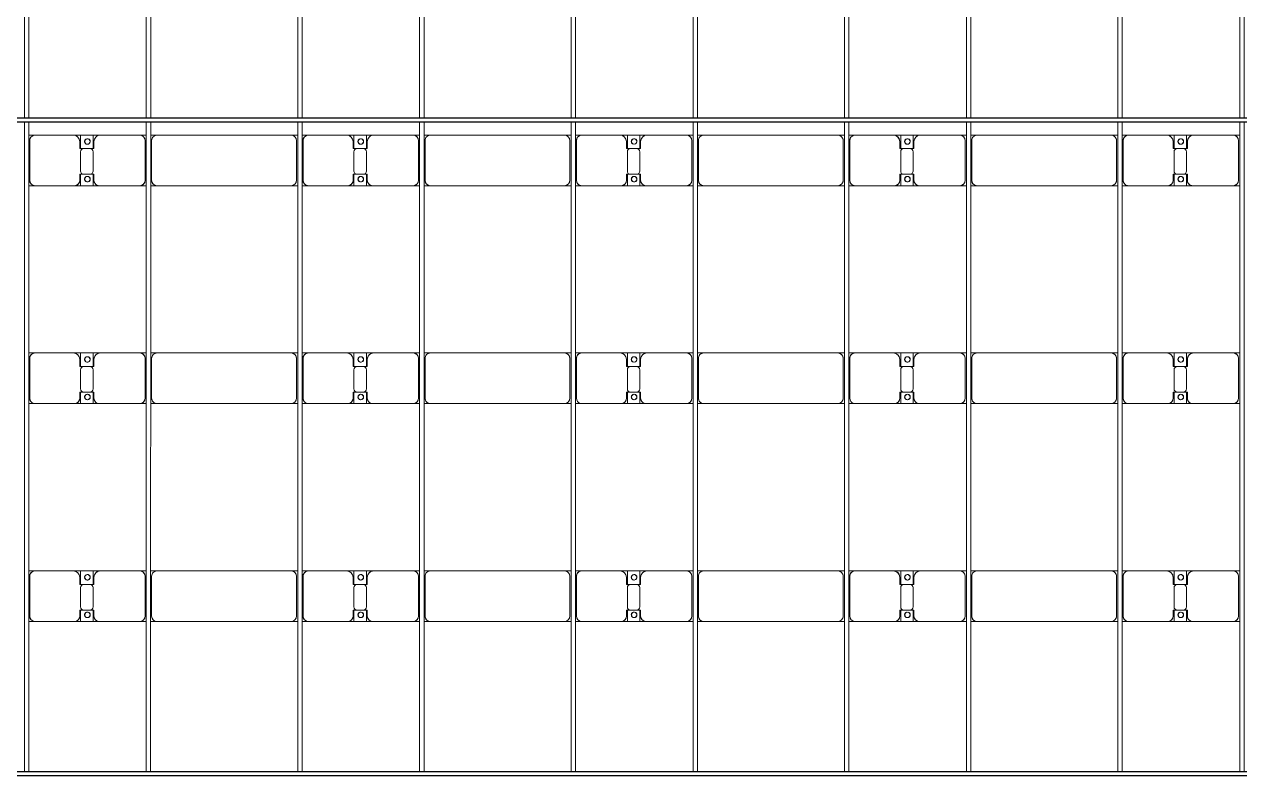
# Model space of a CAD drawing. Header units: millimetres. Extents: x -533732 to -130507, y -117886 to -23954.
# Drawn here: x -472630 to -461470, y -77746 to -70886 of the extents above; entities that cross this region are included whole.
import ezdxf

# ---------------------------------------------------------------- set-up
doc = ezdxf.new("R2010")
doc.units = ezdxf.units.MM
doc.layers.add('A-GENM', color=13, linetype='Continuous', lineweight=9)
doc.layers.add('S-BEAM', color=12, linetype='Continuous', lineweight=9)

# ---------------------------------------------------------------- blocks, each defined once
blk = doc.blocks.new('Dầm C52 - Hộp 40x60-19816-BỐ TRÍ KHUNG KẾT CẤU BÈ PIN 06')
at = {"layer": 'S-BEAM', "color": 3, "lineweight": 25}
for p, q in [((-145891, 20), (145891, 20)), ((145891, -20), (-145891, -20))]:
    blk.add_line(p, q, dxfattribs=at)
blk = doc.blocks.new('Dai phao do pin - DẢI PHAO ĐỠ PIN-V126-BỐ TRÍ KHUNG KẾT CẤU BÈ PIN 06')
at = {"layer": 'A-GENM', "color": 7}
for p, q in [((5729, 223), (5790, 223)), ((5729, 223), (5790, 223)), ((6160, 223), (5790, 223)), ((6160, 223), (6332, 223)), ((6332, 223), (6160, 223)), ((6218, 223), (6390, 223)), ((6218, 116), (6218, 223)), ((6390, 223), (6218, 223)), ((6332, 223), (6332, 116)), ((6750, 223), (6390, 223)), ((6750, 223), (6809, 223)), ((6750, 223), (6809, 223)), ((6849, 223), (6910, 223)), ((6849, 223), (6910, 223)), ((8140, 223), (6910, 223)), ((8140, 223), (8199, 223)), ((8140, 223), (8199, 223)), ((8239, 223), (8300, 223)), ((8239, 223), (8300, 223)), ((8670, 223), (8300, 223)), ((8670, 223), (8842, 223)), ((8842, 223), (8670, 223)), ((8728, 223), (8900, 223)), ((8728, 116), (8728, 223)), ((8900, 223), (8728, 223)), ((8842, 223), (8842, 116)), ((9260, 223), (8900, 223)), ((9260, 223), (9319, 223)), ((9260, 223), (9319, 223)), ((9359, 223), (9420, 223)), ((9359, 223), (9420, 223)), ((10650, 223), (9420, 223)), ((10650, 223), (10702, 223)), ((10650, 223), (10702, 223)), ((10749, 223), (10810, 223)), ((10749, 223), (10810, 223)), ((11180, 223), (10810, 223)), ((11180, 223), (11352, 223)), ((11352, 223), (11180, 223)), ((11238, 223), (11410, 223)), ((11238, 116), (11238, 223)), ((11410, 223), (11238, 223)), ((11352, 223), (11352, 116)), ((11770, 223), (11410, 223)), ((11770, 223), (11829, 223)), ((11770, 223), (11829, 223)), ((11869, 223), (11930, 223)), ((11869, 223), (11930, 223)), ((13160, 223), (11930, 223)), ((13160, 223), (13219, 223)), ((13160, 223), (13219, 223)), ((13259, 223), (13320, 223)), ((13259, 223), (13320, 223)), ((13690, 223), (13320, 223)), ((13690, 223), (13862, 223)), ((13862, 223), (13690, 223)), ((13748, 223), (13920, 223)), ((13748, 116), (13748, 223)), ((13920, 223), (13748, 223)), ((13862, 223), (13862, 116)), ((14280, 223), (13920, 223)), ((14280, 223), (14339, 223)), ((14280, 223), (14339, 223)), ((14379, 223), (14440, 223)), ((14379, 223), (14440, 223)), ((15670, 223), (14440, 223)), ((15670, 223), (15729, 223)), ((15670, 223), (15729, 223)), ((15769, 223), (15830, 223)), ((15769, 223), (15830, 223)), ((16200, 223), (15830, 223)), ((16200, 223), (16372, 223)), ((16372, 223), (16200, 223)), ((16258, 223), (16430, 223)), ((16258, 116), (16258, 223)), ((16430, 223), (16258, 223)), ((16372, 223), (16372, 116)), ((16790, 223), (16430, 223)), ((16790, 223), (16849, 223)), ((16790, 223), (16849, 223)), ((5740, 173), (5740, -192)), ((6210, 118), (6210, 173)), ((6302, 118), (6210, 118)), ((6340, 118), (6248, 118)), ((6340, 173), (6340, 118)), ((6800, -192), (6800, 173)), ((6860, 173), (6860, -192)), ((8190, -192), (8190, 173)), ((8250, 173), (8250, -192)), ((8720, 118), (8720, 173)), ((8812, 118), (8720, 118)), ((8850, 118), (8758, 118)), ((8850, 173), (8850, 118)), ((9310, -192), (9310, 173)), ((9370, 173), (9370, -192)), ((10700, -192), (10700, 173)), ((10760, 173), (10760, -192)), ((11230, 118), (11230, 173)), ((11322, 118), (11230, 118)), ((11360, 118), (11268, 118)), ((11360, 173), (11360, 118)), ((11820, -192), (11820, 173)), ((11880, 173), (11880, -192)), ((13210, -192), (13210, 173)), ((13270, 173), (13270, -192)), ((13740, 118), (13740, 173)), ((13832, 118), (13740, 118)), ((13870, 118), (13778, 118)), ((13870, 173), (13870, 118)), ((14330, -192), (14330, 173)), ((14390, 173), (14390, -192)), ((15720, -192), (15720, 173)), ((15780, 173), (15780, -192)), ((16250, 118), (16250, 173)), ((16342, 118), (16250, 118)), ((16380, 118), (16288, 118)), ((16380, 173), (16380, 118)), ((16840, -192), (16840, 173)), ((6218, 88), (6218, -88)), ((6332, -88), (6332, 88)), ((8728, 88), (8728, -88)), ((8842, -88), (8842, 88)), ((11238, 88), (11238, -88)), ((11352, -88), (11352, 88)), ((13748, 88), (13748, -88)), ((13862, -88), (13862, 88)), ((16258, 88), (16258, -88)), ((16372, -88), (16372, 88)), ((6210, -182), (6210, -118)), ((6210, -118), (6302, -118)), ((6218, -242), (6218, -116)), ((6248, -118), (6340, -118)), ((6332, -116), (6332, -242)), ((6340, -118), (6340, -182)), ((8720, -182), (8720, -118)), ((8720, -118), (8812, -118)), ((8728, -242), (8728, -116)), ((8758, -118), (8850, -118)), ((8842, -116), (8842, -242)), ((8850, -118), (8850, -182)), ((11230, -182), (11230, -118)), ((11230, -118), (11322, -118)), ((11238, -242), (11238, -116)), ((11268, -118), (11360, -118)), ((11352, -116), (11352, -242)), ((11360, -118), (11360, -182)), ((13740, -182), (13740, -118)), ((13740, -118), (13832, -118)), ((13748, -242), (13748, -116)), ((13778, -118), (13870, -118)), ((13862, -116), (13862, -242)), ((13870, -118), (13870, -182)), ((16250, -182), (16250, -118)), ((16250, -118), (16342, -118)), ((16258, -242), (16258, -116)), ((16288, -118), (16380, -118)), ((16372, -116), (16372, -242)), ((16380, -118), (16380, -182)), ((5790, -242), (5729, -242)), ((5790, -242), (5729, -242)), ((5790, -242), (6150, -242)), ((6332, -242), (6150, -242)), ((6150, -242), (6332, -242)), ((6400, -242), (6218, -242)), ((6218, -242), (6400, -242)), ((6400, -242), (6750, -242)), ((6809, -242), (6750, -242)), ((6809, -242), (6750, -242)), ((6910, -242), (6849, -242)), ((6910, -242), (6849, -242)), ((6910, -242), (8140, -242)), ((8199, -242), (8140, -242)), ((8199, -242), (8140, -242)), ((8300, -242), (8239, -242)), ((8300, -242), (8239, -242)), ((8300, -242), (8660, -242)), ((8842, -242), (8660, -242)), ((8660, -242), (8842, -242)), ((8910, -242), (8728, -242)), ((8728, -242), (8910, -242)), ((8910, -242), (9260, -242)), ((9319, -242), (9260, -242)), ((9319, -242), (9260, -242)), ((9420, -242), (9359, -242)), ((9420, -242), (9359, -242)), ((9420, -242), (10650, -242)), ((10702, -242), (10650, -242)), ((10702, -242), (10650, -242)), ((10810, -242), (10749, -242)), ((10810, -242), (10749, -242)), ((10810, -242), (11170, -242)), ((11352, -242), (11170, -242)), ((11170, -242), (11352, -242)), ((11420, -242), (11238, -242)), ((11238, -242), (11420, -242)), ((11420, -242), (11770, -242)), ((11829, -242), (11770, -242)), ((11829, -242), (11770, -242)), ((11930, -242), (11869, -242)), ((11930, -242), (11869, -242)), ((11930, -242), (13160, -242)), ((13219, -242), (13160, -242)), ((13219, -242), (13160, -242)), ((13320, -242), (13259, -242)), ((13320, -242), (13259, -242)), ((13320, -242), (13680, -242)), ((13862, -242), (13680, -242)), ((13680, -242), (13862, -242)), ((13930, -242), (13748, -242)), ((13748, -242), (13930, -242)), ((13930, -242), (14280, -242)), ((14339, -242), (14280, -242)), ((14339, -242), (14280, -242)), ((14440, -242), (14379, -242)), ((14440, -242), (14379, -242)), ((14440, -242), (15670, -242)), ((15729, -242), (15670, -242)), ((15729, -242), (15670, -242)), ((15830, -242), (15769, -242)), ((15830, -242), (15769, -242)), ((15830, -242), (16190, -242)), ((16372, -242), (16190, -242)), ((16190, -242), (16372, -242)), ((16440, -242), (16258, -242)), ((16258, -242), (16440, -242)), ((16440, -242), (16790, -242)), ((16849, -242), (16790, -242)), ((16849, -242), (16790, -242))]:
    blk.add_line(p, q, dxfattribs=at)
for centre, radius, start, end in [((5790, 173), 50, 90, 180), ((6160, 173), 50, 360, 90), ((6390, 173), 50, 90, 180), ((6750, 173), 50, 360, 90), ((6910, 173), 50, 90, 180), ((6910, 173), 50, 90, 120), ((8140, 173), 50, 0, 90), ((8140, 173), 50, 15, 90), ((8300, 173), 50, 90, 180), ((8670, 173), 50, 0, 90), ((8900, 173), 50, 90, 180), ((9260, 173), 50, 0, 90), ((9420, 173), 50, 90, 180), ((9420, 173), 50, 90, 120), ((10650, 173), 50, 0, 90), ((10650, 173), 50, 15, 90), ((10810, 173), 50, 90, 180), ((11180, 173), 50, 0, 90), ((11410, 173), 50, 90, 180), ((11770, 173), 50, 0, 90), ((11930, 173), 50, 90, 180), ((11930, 173), 50, 90, 120), ((13160, 173), 50, 0, 90), ((13160, 173), 50, 15, 90), ((13320, 173), 50, 90, 180), ((13690, 173), 50, 0, 90), ((13920, 173), 50, 90, 180), ((14280, 173), 50, 0, 90), ((14440, 173), 50, 90, 180), ((14440, 173), 50, 90, 120), ((15670, 173), 50, 0, 90), ((15670, 173), 50, 15, 90), ((15830, 173), 50, 90, 180), ((16200, 173), 50, 360, 90), ((16430, 173), 50, 90, 180), ((16790, 173), 50, 0, 90), ((5790, 173), 50, 105, 180), ((6160, 173), 50, 360, 75), ((6248, 88), 30, 90, 180), ((6269, 162), 25, 0, 180), ((6269, 162), 25, 0, 165), ((6269, 162), 25, 180, 0), ((6269, 162), 25, 195, 255), ((6271, 162), 25, 0, 180), ((6271, 162), 25, 90, 180), ((6271, 162), 25, 180, 0), ((6271, 162), 25, 180, 255), ((6269, 162), 25, 285, 0), ((6271, 162), 25, 15, 75), ((6271, 162), 25, 285, 345), ((6302, 88), 30, 360, 90), ((6390, 173), 50, 105, 180), ((6750, 173), 50, 0, 75), ((6910, 173), 50, 150, 180), ((8300, 173), 50, 105, 180), ((8670, 173), 50, 0, 75), ((8758, 88), 30, 90, 180), ((8779, 162), 25, 0, 180), ((8779, 162), 25, 0, 165), ((8779, 162), 25, 180, 0), ((8779, 162), 25, 195, 255), ((8781, 162), 25, 0, 180), ((8781, 162), 25, 90, 180), ((8781, 162), 25, 180, 360), ((8781, 162), 25, 180, 255), ((8779, 162), 25, 285, 0), ((8781, 162), 25, 15, 75), ((8781, 162), 25, 285, 345), ((8812, 88), 30, 0, 90), ((8900, 173), 50, 105, 180), ((9260, 173), 50, 0, 75), ((9420, 173), 50, 150, 180), ((10810, 173), 50, 105, 180), ((11180, 173), 50, 0, 75), ((11268, 88), 30, 90, 180), ((11289, 162), 25, 0, 180), ((11289, 162), 25, 0, 165), ((11289, 162), 25, 180, 0), ((11289, 162), 25, 195, 255), ((11291, 162), 25, 360, 180), ((11291, 162), 25, 90, 180), ((11291, 162), 25, 180, 360), ((11291, 162), 25, 180, 255), ((11289, 162), 25, 285, 0), ((11291, 162), 25, 15, 75), ((11291, 162), 25, 285, 345), ((11322, 88), 30, 0, 90), ((11410, 173), 50, 105, 180), ((11770, 173), 50, 0, 75), ((11930, 173), 50, 150, 180), ((13320, 173), 50, 105, 180), ((13690, 173), 50, 0, 75), ((13778, 88), 30, 90, 180), ((13799, 162), 25, 0, 180), ((13799, 162), 25, 0, 165), ((13799, 162), 25, 180, 0), ((13799, 162), 25, 195, 255), ((13801, 162), 25, 0, 180), ((13801, 162), 25, 90, 180), ((13801, 162), 25, 180, 0), ((13801, 162), 25, 180, 255), ((13799, 162), 25, 285, 0), ((13801, 162), 25, 15, 75), ((13801, 162), 25, 285, 345), ((13832, 88), 30, 0, 90), ((13920, 173), 50, 105, 180), ((14280, 173), 50, 0, 75), ((14440, 173), 50, 150, 180), ((15830, 173), 50, 105, 180), ((16200, 173), 50, 360, 75), ((16288, 88), 30, 90, 180), ((16309, 162), 25, 0, 180), ((16309, 162), 25, 0, 165), ((16309, 162), 25, 180, 0), ((16309, 162), 25, 195, 255), ((16311, 162), 25, 0, 180), ((16311, 162), 25, 90, 180), ((16311, 162), 25, 180, 0), ((16311, 162), 25, 180, 255), ((16309, 162), 25, 285, 0), ((16311, 162), 25, 15, 75), ((16311, 162), 25, 285, 345), ((16342, 88), 30, 0, 90), ((16430, 173), 50, 105, 180), ((16790, 173), 50, 0, 75), ((6248, -88), 30, 180, 270), ((6302, -88), 30, 270, 0), ((8758, -88), 30, 180, 270), ((8812, -88), 30, 270, 0), ((11268, -88), 30, 180, 270), ((11322, -88), 30, 270, 0), ((13778, -88), 30, 180, 270), ((13832, -88), 30, 270, 360), ((16288, -88), 30, 180, 270), ((16342, -88), 30, 270, 360), ((5790, -192), 50, 180, 270), ((5790, -192), 50, 180, 255), ((6150, -182), 60, 270, 360), ((6150, -182), 60, 300, 360), ((6269, -183), 25, 0, 180), ((6269, -183), 25, 180, 0), ((6269, -183), 25, 195, 0), ((6271, -183), 25, 0, 180), ((6271, -183), 25, 60, 180), ((6271, -183), 25, 180, 0), ((6271, -183), 25, 180, 270), ((6269, -183), 25, 0, 150), ((6271, -183), 25, 285, 345), ((6271, -183), 25, 15, 30), ((6400, -182), 60, 180, 270), ((6400, -182), 60, 180, 240), ((6750, -192), 50, 270, 0), ((6750, -192), 50, 285, 0), ((6910, -192), 50, 180, 270), ((6910, -192), 50, 180, 210), ((8140, -192), 50, 270, 0), ((8140, -192), 50, 330, 345), ((8300, -192), 50, 180, 270), ((8300, -192), 50, 180, 255), ((8660, -182), 60, 270, 360), ((8660, -182), 60, 300, 360), ((8779, -183), 25, 360, 180), ((8779, -183), 25, 180, 0), ((8779, -183), 25, 195, 0), ((8781, -183), 25, 0, 180), ((8781, -183), 25, 60, 180), ((8781, -183), 25, 180, 0), ((8781, -183), 25, 180, 270), ((8779, -183), 25, 0, 150), ((8781, -183), 25, 285, 345), ((8781, -183), 25, 15, 30), ((8910, -182), 60, 180, 270), ((8910, -182), 60, 180, 237.5446), ((9260, -192), 50, 270, 0), ((9260, -192), 50, 285, 0), ((9420, -192), 50, 180, 270), ((9420, -192), 50, 180, 210), ((10650, -192), 50, 270, 0), ((10650, -192), 50, 330, 345), ((10810, -192), 50, 180, 270), ((10810, -192), 50, 180, 255), ((11170, -182), 60, 270, 360), ((11170, -182), 60, 300, 0), ((11289, -183), 25, 360, 180), ((11289, -183), 25, 180, 360), ((11289, -183), 25, 195, 360), ((11291, -183), 25, 360, 180), ((11291, -183), 25, 60, 180), ((11291, -183), 25, 180, 360), ((11291, -183), 25, 180, 270), ((11289, -183), 25, 32.3704, 150), ((11291, -183), 25, 285, 345), ((11289, -183), 25, 360, 30), ((11291, -183), 25, 15, 30), ((11420, -182), 60, 180, 270), ((11420, -182), 60, 180, 240), ((11770, -192), 50, 270, 0), ((11770, -192), 50, 285, 0), ((11930, -192), 50, 180, 270), ((11930, -192), 50, 180, 210), ((13160, -192), 50, 270, 0), ((13160, -192), 50, 330, 345), ((13320, -192), 50, 180, 270), ((13320, -192), 50, 180, 255), ((13680, -182), 60, 270, 0), ((13680, -182), 60, 300, 0), ((13799, -183), 25, 0, 180), ((13799, -183), 25, 180, 0), ((13799, -183), 25, 195, 0), ((13801, -183), 25, 0, 180), ((13801, -183), 25, 60, 180), ((13801, -183), 25, 180, 0), ((13801, -183), 25, 180, 270), ((13799, -183), 25, 360, 150), ((13801, -183), 25, 285, 345), ((13801, -183), 25, 15, 30), ((13930, -182), 60, 180, 270), ((13930, -182), 60, 180, 240), ((14280, -192), 50, 270, 360), ((14280, -192), 50, 285, 360), ((14440, -192), 50, 180, 270), ((14440, -192), 50, 180, 210), ((15670, -192), 50, 270, 0), ((15670, -192), 50, 330, 345), ((15830, -192), 50, 180, 270), ((15830, -192), 50, 180, 255), ((16190, -182), 60, 270, 0), ((16190, -182), 60, 300, 0), ((16309, -183), 25, 360, 180), ((16309, -183), 25, 180, 0), ((16309, -183), 25, 195, 360), ((16311, -183), 25, 0, 180), ((16311, -183), 25, 60, 180), ((16311, -183), 25, 180, 360), ((16311, -183), 25, 180, 270), ((16309, -183), 25, 360, 150), ((16311, -183), 25, 285, 345), ((16311, -183), 25, 15, 30), ((16440, -182), 60, 180, 270), ((16440, -182), 60, 180, 240), ((16790, -192), 50, 270, 0), ((16790, -192), 50, 285, 0), ((6910, -192), 50, 225, 255), ((8140, -192), 50, 270, 300), ((9420, -192), 50, 225, 255), ((10650, -192), 50, 270, 300), ((11930, -192), 50, 225, 255), ((13160, -192), 50, 270, 300), ((14440, -192), 50, 225, 255), ((15670, -192), 50, 270, 300)]:
    blk.add_arc(centre, radius, start, end, dxfattribs=at)
blk = doc.blocks.new('Dai phao do pin - DẢI PHAO ĐỠ PIN-V127-BỐ TRÍ KHUNG KẾT CẤU BÈ PIN 06')
at = {"layer": 'A-GENM', "color": 7}
for p, q in [((5729, 223), (5790, 223)), ((5729, 223), (5790, 223)), ((6160, 223), (5790, 223)), ((6160, 223), (6332, 223)), ((6332, 223), (6160, 223)), ((6218, 223), (6390, 223)), ((6218, 116), (6218, 223)), ((6390, 223), (6218, 223)), ((6332, 223), (6332, 116)), ((6750, 223), (6390, 223)), ((6750, 223), (6809, 223)), ((6750, 223), (6809, 223)), ((6849, 223), (6910, 223)), ((6849, 223), (6910, 223)), ((8140, 223), (6910, 223)), ((8140, 223), (8199, 223)), ((8140, 223), (8199, 223)), ((8239, 223), (8300, 223)), ((8239, 223), (8300, 223)), ((8670, 223), (8300, 223)), ((8670, 223), (8842, 223)), ((8842, 223), (8670, 223)), ((8728, 223), (8900, 223)), ((8728, 116), (8728, 223)), ((8900, 223), (8728, 223)), ((8842, 223), (8842, 116)), ((9260, 223), (8900, 223)), ((9260, 223), (9319, 223)), ((9260, 223), (9319, 223)), ((9359, 223), (9420, 223)), ((9359, 223), (9420, 223)), ((10650, 223), (9420, 223)), ((10650, 223), (10702, 223)), ((10650, 223), (10702, 223)), ((10749, 223), (10810, 223)), ((10749, 223), (10810, 223)), ((11180, 223), (10810, 223)), ((11180, 223), (11352, 223)), ((11352, 223), (11180, 223)), ((11238, 223), (11410, 223)), ((11238, 116), (11238, 223)), ((11410, 223), (11238, 223)), ((11352, 223), (11352, 116)), ((11770, 223), (11410, 223)), ((11770, 223), (11829, 223)), ((11770, 223), (11829, 223)), ((11869, 223), (11930, 223)), ((11869, 223), (11930, 223)), ((13160, 223), (11930, 223)), ((13160, 223), (13219, 223)), ((13160, 223), (13219, 223)), ((13259, 223), (13320, 223)), ((13259, 223), (13320, 223)), ((13690, 223), (13320, 223)), ((13690, 223), (13862, 223)), ((13862, 223), (13690, 223)), ((13748, 223), (13920, 223)), ((13748, 116), (13748, 223)), ((13920, 223), (13748, 223)), ((13862, 223), (13862, 116)), ((14280, 223), (13920, 223)), ((14280, 223), (14339, 223)), ((14280, 223), (14339, 223)), ((14379, 223), (14440, 223)), ((14379, 223), (14440, 223)), ((15670, 223), (14440, 223)), ((15670, 223), (15729, 223)), ((15670, 223), (15729, 223)), ((15769, 223), (15830, 223)), ((15769, 223), (15830, 223)), ((16200, 223), (15830, 223)), ((16200, 223), (16372, 223)), ((16372, 223), (16200, 223)), ((16258, 223), (16430, 223)), ((16258, 116), (16258, 223)), ((16430, 223), (16258, 223)), ((16372, 223), (16372, 116)), ((16790, 223), (16430, 223)), ((16790, 223), (16849, 223)), ((16790, 223), (16849, 223)), ((5740, 173), (5740, -192)), ((6210, 118), (6210, 173)), ((6302, 118), (6210, 118)), ((6340, 118), (6248, 118)), ((6340, 173), (6340, 118)), ((6800, -192), (6800, 173)), ((6860, 173), (6860, -192)), ((8190, -192), (8190, 173)), ((8250, 173), (8250, -192)), ((8720, 118), (8720, 173)), ((8812, 118), (8720, 118)), ((8850, 118), (8758, 118)), ((8850, 173), (8850, 118)), ((9310, -192), (9310, 173)), ((9370, 173), (9370, -192)), ((10700, -192), (10700, 173)), ((10760, 173), (10760, -192)), ((11230, 118), (11230, 173)), ((11322, 118), (11230, 118)), ((11360, 118), (11268, 118)), ((11360, 173), (11360, 118)), ((11820, -192), (11820, 173)), ((11880, 173), (11880, -192)), ((13210, -192), (13210, 173)), ((13270, 173), (13270, -192)), ((13740, 118), (13740, 173)), ((13832, 118), (13740, 118)), ((13870, 118), (13778, 118)), ((13870, 173), (13870, 118)), ((14330, -192), (14330, 173)), ((14390, 173), (14390, -192)), ((15720, -192), (15720, 173)), ((15780, 173), (15780, -192)), ((16250, 118), (16250, 173)), ((16342, 118), (16250, 118)), ((16380, 118), (16288, 118)), ((16380, 173), (16380, 118)), ((16840, -192), (16840, 173)), ((6218, 88), (6218, -88)), ((6332, -88), (6332, 88)), ((8728, 88), (8728, -88)), ((8842, -88), (8842, 88)), ((11238, 88), (11238, -88)), ((11352, -88), (11352, 88)), ((13748, 88), (13748, -88)), ((13862, -88), (13862, 88)), ((16258, 88), (16258, -88)), ((16372, -88), (16372, 88)), ((6210, -182), (6210, -118)), ((6210, -118), (6302, -118)), ((6218, -242), (6218, -116)), ((6248, -118), (6340, -118)), ((6332, -116), (6332, -242)), ((6340, -118), (6340, -182)), ((8720, -182), (8720, -118)), ((8720, -118), (8812, -118)), ((8728, -242), (8728, -116)), ((8758, -118), (8850, -118)), ((8842, -116), (8842, -242)), ((8850, -118), (8850, -182)), ((11230, -182), (11230, -118)), ((11230, -118), (11322, -118)), ((11238, -242), (11238, -116)), ((11268, -118), (11360, -118)), ((11352, -116), (11352, -242)), ((11360, -118), (11360, -182)), ((13740, -182), (13740, -118)), ((13740, -118), (13832, -118)), ((13748, -242), (13748, -116)), ((13778, -118), (13870, -118)), ((13862, -116), (13862, -242)), ((13870, -118), (13870, -182)), ((16250, -182), (16250, -118)), ((16250, -118), (16342, -118)), ((16258, -242), (16258, -116)), ((16288, -118), (16380, -118)), ((16372, -116), (16372, -242)), ((16380, -118), (16380, -182)), ((5790, -242), (5729, -242)), ((5790, -242), (5729, -242)), ((5790, -242), (6150, -242)), ((6332, -242), (6150, -242)), ((6150, -242), (6332, -242)), ((6400, -242), (6218, -242)), ((6218, -242), (6400, -242)), ((6400, -242), (6750, -242)), ((6809, -242), (6750, -242)), ((6809, -242), (6750, -242)), ((6910, -242), (6849, -242)), ((6910, -242), (6849, -242)), ((6910, -242), (8140, -242)), ((8199, -242), (8140, -242)), ((8199, -242), (8140, -242)), ((8300, -242), (8239, -242)), ((8300, -242), (8239, -242)), ((8300, -242), (8660, -242)), ((8842, -242), (8660, -242)), ((8660, -242), (8842, -242)), ((8910, -242), (8728, -242)), ((8728, -242), (8910, -242)), ((8910, -242), (9260, -242)), ((9319, -242), (9260, -242)), ((9319, -242), (9260, -242)), ((9420, -242), (9359, -242)), ((9420, -242), (9359, -242)), ((9420, -242), (10650, -242)), ((10702, -242), (10650, -242)), ((10702, -242), (10650, -242)), ((10810, -242), (10749, -242)), ((10810, -242), (10749, -242)), ((10810, -242), (11170, -242)), ((11352, -242), (11170, -242)), ((11170, -242), (11352, -242)), ((11420, -242), (11238, -242)), ((11238, -242), (11420, -242)), ((11420, -242), (11770, -242)), ((11829, -242), (11770, -242)), ((11829, -242), (11770, -242)), ((11930, -242), (11869, -242)), ((11930, -242), (11869, -242)), ((11930, -242), (13160, -242)), ((13219, -242), (13160, -242)), ((13219, -242), (13160, -242)), ((13320, -242), (13259, -242)), ((13320, -242), (13259, -242)), ((13320, -242), (13680, -242)), ((13862, -242), (13680, -242)), ((13680, -242), (13862, -242)), ((13930, -242), (13748, -242)), ((13748, -242), (13930, -242)), ((13930, -242), (14280, -242)), ((14339, -242), (14280, -242)), ((14339, -242), (14280, -242)), ((14440, -242), (14379, -242)), ((14440, -242), (14379, -242)), ((14440, -242), (15670, -242)), ((15729, -242), (15670, -242)), ((15729, -242), (15670, -242)), ((15830, -242), (15769, -242)), ((15830, -242), (15769, -242)), ((15830, -242), (16190, -242)), ((16372, -242), (16190, -242)), ((16190, -242), (16372, -242)), ((16440, -242), (16258, -242)), ((16258, -242), (16440, -242)), ((16440, -242), (16790, -242)), ((16849, -242), (16790, -242)), ((16849, -242), (16790, -242))]:
    blk.add_line(p, q, dxfattribs=at)
for centre, radius, start, end in [((5790, 173), 50, 90, 180), ((6160, 173), 50, 360, 90), ((6390, 173), 50, 90, 180), ((6750, 173), 50, 360, 90), ((6910, 173), 50, 90, 180), ((6910, 173), 50, 90, 120), ((8140, 173), 50, 0, 90), ((8140, 173), 50, 15, 90), ((8300, 173), 50, 90, 180), ((8670, 173), 50, 0, 90), ((8900, 173), 50, 90, 180), ((9260, 173), 50, 0, 90), ((9420, 173), 50, 90, 180), ((9420, 173), 50, 90, 120), ((10650, 173), 50, 0, 90), ((10650, 173), 50, 15, 90), ((10810, 173), 50, 90, 180), ((11180, 173), 50, 0, 90), ((11410, 173), 50, 90, 180), ((11770, 173), 50, 0, 90), ((11930, 173), 50, 90, 180), ((11930, 173), 50, 90, 120), ((13160, 173), 50, 0, 90), ((13160, 173), 50, 15, 90), ((13320, 173), 50, 90, 180), ((13690, 173), 50, 0, 90), ((13920, 173), 50, 90, 180), ((14280, 173), 50, 0, 90), ((14440, 173), 50, 90, 180), ((14440, 173), 50, 90, 120), ((15670, 173), 50, 0, 90), ((15670, 173), 50, 15, 90), ((15830, 173), 50, 90, 180), ((16200, 173), 50, 360, 90), ((16430, 173), 50, 90, 180), ((16790, 173), 50, 0, 90), ((5790, 173), 50, 105, 180), ((6160, 173), 50, 360, 75), ((6248, 88), 30, 90, 180), ((6269, 162), 25, 0, 180), ((6269, 162), 25, 0, 165), ((6269, 162), 25, 180, 0), ((6269, 162), 25, 195, 255), ((6271, 162), 25, 0, 180), ((6271, 162), 25, 90, 180), ((6271, 162), 25, 180, 0), ((6271, 162), 25, 180, 255), ((6269, 162), 25, 285, 0), ((6271, 162), 25, 15, 75), ((6271, 162), 25, 285, 345), ((6302, 88), 30, 360, 90), ((6390, 173), 50, 105, 180), ((6750, 173), 50, 0, 75), ((6910, 173), 50, 150, 180), ((8300, 173), 50, 105, 180), ((8670, 173), 50, 0, 75), ((8758, 88), 30, 90, 180), ((8779, 162), 25, 0, 180), ((8779, 162), 25, 0, 165), ((8779, 162), 25, 180, 0), ((8779, 162), 25, 195, 255), ((8781, 162), 25, 0, 180), ((8781, 162), 25, 90, 180), ((8781, 162), 25, 180, 360), ((8781, 162), 25, 180, 255), ((8779, 162), 25, 285, 0), ((8781, 162), 25, 15, 75), ((8781, 162), 25, 285, 345), ((8812, 88), 30, 0, 90), ((8900, 173), 50, 105, 180), ((9260, 173), 50, 0, 75), ((9420, 173), 50, 150, 180), ((10810, 173), 50, 105, 180), ((11180, 173), 50, 0, 75), ((11268, 88), 30, 90, 180), ((11289, 162), 25, 0, 180), ((11289, 162), 25, 0, 165), ((11289, 162), 25, 180, 0), ((11289, 162), 25, 195, 255), ((11291, 162), 25, 360, 180), ((11291, 162), 25, 90, 180), ((11291, 162), 25, 180, 360), ((11291, 162), 25, 180, 255), ((11289, 162), 25, 285, 0), ((11291, 162), 25, 15, 75), ((11291, 162), 25, 285, 345), ((11322, 88), 30, 0, 90), ((11410, 173), 50, 105, 180), ((11770, 173), 50, 0, 75), ((11930, 173), 50, 150, 180), ((13320, 173), 50, 105, 180), ((13690, 173), 50, 0, 75), ((13778, 88), 30, 90, 180), ((13799, 162), 25, 0, 180), ((13799, 162), 25, 0, 165), ((13799, 162), 25, 180, 0), ((13799, 162), 25, 195, 255), ((13801, 162), 25, 0, 180), ((13801, 162), 25, 90, 180), ((13801, 162), 25, 180, 0), ((13801, 162), 25, 180, 255), ((13799, 162), 25, 285, 0), ((13801, 162), 25, 15, 75), ((13801, 162), 25, 285, 345), ((13832, 88), 30, 0, 90), ((13920, 173), 50, 105, 180), ((14280, 173), 50, 0, 75), ((14440, 173), 50, 150, 180), ((15830, 173), 50, 105, 180), ((16200, 173), 50, 360, 75), ((16288, 88), 30, 90, 180), ((16309, 162), 25, 0, 180), ((16309, 162), 25, 0, 165), ((16309, 162), 25, 180, 0), ((16309, 162), 25, 195, 255), ((16311, 162), 25, 0, 180), ((16311, 162), 25, 90, 180), ((16311, 162), 25, 180, 0), ((16311, 162), 25, 180, 255), ((16309, 162), 25, 285, 0), ((16311, 162), 25, 15, 75), ((16311, 162), 25, 285, 345), ((16342, 88), 30, 0, 90), ((16430, 173), 50, 105, 180), ((16790, 173), 50, 0, 75), ((6248, -88), 30, 180, 270), ((6302, -88), 30, 270, 0), ((8758, -88), 30, 180, 270), ((8812, -88), 30, 270, 0), ((11268, -88), 30, 180, 270), ((11322, -88), 30, 270, 0), ((13778, -88), 30, 180, 270), ((13832, -88), 30, 270, 360), ((16288, -88), 30, 180, 270), ((16342, -88), 30, 270, 360), ((5790, -192), 50, 180, 270), ((5790, -192), 50, 180, 255), ((6150, -182), 60, 270, 360), ((6150, -182), 60, 300, 360), ((6269, -183), 25, 0, 180), ((6269, -183), 25, 180, 0), ((6269, -183), 25, 195, 0), ((6271, -183), 25, 0, 180), ((6271, -183), 25, 60, 180), ((6271, -183), 25, 180, 0), ((6271, -183), 25, 180, 270), ((6269, -183), 25, 0, 150), ((6271, -183), 25, 285, 345), ((6271, -183), 25, 15, 30), ((6400, -182), 60, 180, 270), ((6400, -182), 60, 180, 240), ((6750, -192), 50, 270, 0), ((6750, -192), 50, 285, 0), ((6910, -192), 50, 180, 270), ((6910, -192), 50, 180, 210), ((8140, -192), 50, 270, 0), ((8140, -192), 50, 330, 345), ((8300, -192), 50, 180, 270), ((8300, -192), 50, 180, 255), ((8660, -182), 60, 270, 360), ((8660, -182), 60, 300, 360), ((8779, -183), 25, 360, 180), ((8779, -183), 25, 180, 0), ((8779, -183), 25, 195, 0), ((8781, -183), 25, 0, 180), ((8781, -183), 25, 60, 180), ((8781, -183), 25, 180, 0), ((8781, -183), 25, 180, 270), ((8779, -183), 25, 0, 150), ((8781, -183), 25, 285, 345), ((8781, -183), 25, 15, 30), ((8910, -182), 60, 180, 270), ((8910, -182), 60, 180, 237.5344), ((9260, -192), 50, 270, 0), ((9260, -192), 50, 285, 0), ((9420, -192), 50, 180, 270), ((9420, -192), 50, 180, 210), ((10650, -192), 50, 270, 0), ((10650, -192), 50, 330, 345), ((10810, -192), 50, 180, 270), ((10810, -192), 50, 180, 255), ((11170, -182), 60, 270, 360), ((11170, -182), 60, 300, 0), ((11289, -183), 25, 360, 180), ((11289, -183), 25, 180, 360), ((11289, -183), 25, 195, 360), ((11291, -183), 25, 360, 180), ((11291, -183), 25, 60, 180), ((11291, -183), 25, 180, 360), ((11291, -183), 25, 180, 270), ((11289, -183), 25, 32.4023, 150), ((11291, -183), 25, 285, 345), ((11289, -183), 25, 360, 30), ((11291, -183), 25, 15, 30), ((11420, -182), 60, 180, 270), ((11420, -182), 60, 180, 240), ((11770, -192), 50, 270, 0), ((11770, -192), 50, 285, 0), ((11930, -192), 50, 180, 270), ((11930, -192), 50, 180, 210), ((13160, -192), 50, 270, 0), ((13160, -192), 50, 330, 345), ((13320, -192), 50, 180, 270), ((13320, -192), 50, 180, 255), ((13680, -182), 60, 270, 0), ((13680, -182), 60, 300, 0), ((13799, -183), 25, 0, 180), ((13799, -183), 25, 180, 0), ((13799, -183), 25, 195, 0), ((13801, -183), 25, 0, 180), ((13801, -183), 25, 60, 180), ((13801, -183), 25, 180, 0), ((13801, -183), 25, 180, 270), ((13799, -183), 25, 360, 150), ((13801, -183), 25, 285, 345), ((13801, -183), 25, 15, 30), ((13930, -182), 60, 180, 270), ((13930, -182), 60, 180, 240), ((14280, -192), 50, 270, 360), ((14280, -192), 50, 285, 360), ((14440, -192), 50, 180, 270), ((14440, -192), 50, 180, 210), ((15670, -192), 50, 270, 0), ((15670, -192), 50, 330, 345), ((15830, -192), 50, 180, 270), ((15830, -192), 50, 180, 255), ((16190, -182), 60, 270, 0), ((16190, -182), 60, 300, 0), ((16309, -183), 25, 360, 180), ((16309, -183), 25, 180, 0), ((16309, -183), 25, 195, 360), ((16311, -183), 25, 0, 180), ((16311, -183), 25, 60, 180), ((16311, -183), 25, 180, 360), ((16311, -183), 25, 180, 270), ((16309, -183), 25, 360, 150), ((16311, -183), 25, 285, 345), ((16311, -183), 25, 15, 30), ((16440, -182), 60, 180, 270), ((16440, -182), 60, 180, 240), ((16790, -192), 50, 270, 0), ((16790, -192), 50, 285, 0), ((6910, -192), 50, 225, 255), ((8140, -192), 50, 270, 300), ((9420, -192), 50, 225, 255), ((10650, -192), 50, 270, 300), ((11930, -192), 50, 225, 255), ((13160, -192), 50, 270, 300), ((14440, -192), 50, 225, 255), ((15670, -192), 50, 270, 300)]:
    blk.add_arc(centre, radius, start, end, dxfattribs=at)
blk = doc.blocks.new('Dai phao do pin - DẢI PHAO ĐỠ PIN-V128-BỐ TRÍ KHUNG KẾT CẤU BÈ PIN 06')
at = {"layer": 'A-GENM', "color": 7}
for p, q in [((5729, 223), (5790, 223)), ((5729, 223), (5790, 223)), ((6160, 223), (5790, 223)), ((6160, 223), (6332, 223)), ((6332, 223), (6160, 223)), ((6218, 223), (6390, 223)), ((6218, 116), (6218, 223)), ((6390, 223), (6218, 223)), ((6332, 223), (6332, 116)), ((6750, 223), (6390, 223)), ((6750, 223), (6809, 223)), ((6750, 223), (6809, 223)), ((6849, 223), (6910, 223)), ((6849, 223), (6910, 223)), ((8140, 223), (6910, 223)), ((8140, 223), (8199, 223)), ((8140, 223), (8199, 223)), ((8239, 223), (8300, 223)), ((8239, 223), (8300, 223)), ((8670, 223), (8300, 223)), ((8670, 223), (8842, 223)), ((8842, 223), (8670, 223)), ((8728, 223), (8900, 223)), ((8728, 116), (8728, 223)), ((8900, 223), (8728, 223)), ((8842, 223), (8842, 116)), ((9260, 223), (8900, 223)), ((9260, 223), (9319, 223)), ((9260, 223), (9319, 223)), ((9359, 223), (9420, 223)), ((9359, 223), (9420, 223)), ((10650, 223), (9420, 223)), ((10650, 223), (10709, 223)), ((10650, 223), (10709, 223)), ((10749, 223), (10810, 223)), ((10749, 223), (10810, 223)), ((11180, 223), (10810, 223)), ((11180, 223), (11352, 223)), ((11352, 223), (11180, 223)), ((11238, 223), (11410, 223)), ((11238, 116), (11238, 223)), ((11410, 223), (11238, 223)), ((11352, 223), (11352, 116)), ((11770, 223), (11410, 223)), ((11770, 223), (11829, 223)), ((11770, 223), (11829, 223)), ((11869, 223), (11930, 223)), ((11869, 223), (11930, 223)), ((13160, 223), (11930, 223)), ((13160, 223), (13219, 223)), ((13160, 223), (13219, 223)), ((13259, 223), (13320, 223)), ((13259, 223), (13320, 223)), ((13690, 223), (13320, 223)), ((13690, 223), (13862, 223)), ((13862, 223), (13690, 223)), ((13748, 223), (13920, 223)), ((13748, 116), (13748, 223)), ((13920, 223), (13748, 223)), ((13862, 223), (13862, 116)), ((14280, 223), (13920, 223)), ((14280, 223), (14339, 223)), ((14280, 223), (14339, 223)), ((14379, 223), (14440, 223)), ((14379, 223), (14440, 223)), ((15670, 223), (14440, 223)), ((15670, 223), (15729, 223)), ((15670, 223), (15729, 223)), ((15769, 223), (15830, 223)), ((15769, 223), (15830, 223)), ((16200, 223), (15830, 223)), ((16200, 223), (16372, 223)), ((16372, 223), (16200, 223)), ((16258, 223), (16430, 223)), ((16258, 116), (16258, 223)), ((16430, 223), (16258, 223)), ((16372, 223), (16372, 116)), ((16790, 223), (16430, 223)), ((16790, 223), (16849, 223)), ((16790, 223), (16849, 223)), ((5740, 173), (5740, -192)), ((6210, 118), (6210, 173)), ((6302, 118), (6210, 118)), ((6340, 118), (6248, 118)), ((6340, 173), (6340, 118)), ((6800, -192), (6800, 173)), ((6860, 173), (6860, -192)), ((8190, -192), (8190, 173)), ((8250, 173), (8250, -192)), ((8720, 118), (8720, 173)), ((8812, 118), (8720, 118)), ((8850, 118), (8758, 118)), ((8850, 173), (8850, 118)), ((9310, -192), (9310, 173)), ((9370, 173), (9370, -192)), ((10700, -192), (10700, 173)), ((10760, 173), (10760, -192)), ((11230, 118), (11230, 173)), ((11322, 118), (11230, 118)), ((11360, 118), (11268, 118)), ((11360, 173), (11360, 118)), ((11820, -192), (11820, 173)), ((11880, 173), (11880, -192)), ((13210, -192), (13210, 173)), ((13270, 173), (13270, -192)), ((13740, 118), (13740, 173)), ((13832, 118), (13740, 118)), ((13870, 118), (13778, 118)), ((13870, 173), (13870, 118)), ((14330, -192), (14330, 173)), ((14390, 173), (14390, -192)), ((15720, -192), (15720, 173)), ((15780, 173), (15780, -192)), ((16250, 118), (16250, 173)), ((16342, 118), (16250, 118)), ((16380, 118), (16288, 118)), ((16380, 173), (16380, 118)), ((16840, -192), (16840, 173)), ((6218, 88), (6218, -88)), ((6332, -88), (6332, 88)), ((8728, 88), (8728, -88)), ((8842, -88), (8842, 88)), ((11238, 88), (11238, -88)), ((11352, -88), (11352, 88)), ((13748, 88), (13748, -88)), ((13862, -88), (13862, 88)), ((16258, 88), (16258, -88)), ((16372, -88), (16372, 88)), ((6210, -182), (6210, -118)), ((6210, -118), (6302, -118)), ((6218, -242), (6218, -116)), ((6248, -118), (6340, -118)), ((6332, -116), (6332, -242)), ((6340, -118), (6340, -182)), ((8720, -182), (8720, -118)), ((8720, -118), (8812, -118)), ((8728, -242), (8728, -116)), ((8758, -118), (8850, -118)), ((8842, -116), (8842, -242)), ((8850, -118), (8850, -182)), ((11230, -182), (11230, -118)), ((11230, -118), (11322, -118)), ((11238, -242), (11238, -116)), ((11268, -118), (11360, -118)), ((11352, -116), (11352, -242)), ((11360, -118), (11360, -182)), ((13740, -182), (13740, -118)), ((13740, -118), (13832, -118)), ((13748, -242), (13748, -116)), ((13778, -118), (13870, -118)), ((13862, -116), (13862, -242)), ((13870, -118), (13870, -182)), ((16250, -182), (16250, -118)), ((16250, -118), (16342, -118)), ((16258, -242), (16258, -116)), ((16288, -118), (16380, -118)), ((16372, -116), (16372, -242)), ((16380, -118), (16380, -182)), ((5790, -242), (5729, -242)), ((5790, -242), (5729, -242)), ((5790, -242), (6150, -242)), ((6332, -242), (6150, -242)), ((6150, -242), (6332, -242)), ((6400, -242), (6218, -242)), ((6218, -242), (6400, -242)), ((6400, -242), (6750, -242)), ((6809, -242), (6750, -242)), ((6809, -242), (6750, -242)), ((6910, -242), (6849, -242)), ((6910, -242), (6849, -242)), ((6910, -242), (8140, -242)), ((8199, -242), (8140, -242)), ((8199, -242), (8140, -242)), ((8300, -242), (8239, -242)), ((8300, -242), (8239, -242)), ((8300, -242), (8660, -242)), ((8842, -242), (8660, -242)), ((8660, -242), (8842, -242)), ((8910, -242), (8728, -242)), ((8728, -242), (8910, -242)), ((8910, -242), (9260, -242)), ((9319, -242), (9260, -242)), ((9319, -242), (9260, -242)), ((9420, -242), (9359, -242)), ((9420, -242), (9359, -242)), ((9420, -242), (10650, -242)), ((10702, -242), (10650, -242)), ((10702, -242), (10650, -242)), ((10810, -242), (10749, -242)), ((10810, -242), (10749, -242)), ((10810, -242), (11170, -242)), ((11352, -242), (11170, -242)), ((11170, -242), (11352, -242)), ((11420, -242), (11238, -242)), ((11238, -242), (11420, -242)), ((11420, -242), (11770, -242)), ((11829, -242), (11770, -242)), ((11829, -242), (11770, -242)), ((11930, -242), (11869, -242)), ((11930, -242), (11869, -242)), ((11930, -242), (13160, -242)), ((13219, -242), (13160, -242)), ((13219, -242), (13160, -242)), ((13320, -242), (13259, -242)), ((13320, -242), (13259, -242)), ((13320, -242), (13680, -242)), ((13862, -242), (13680, -242)), ((13680, -242), (13862, -242)), ((13930, -242), (13748, -242)), ((13748, -242), (13930, -242)), ((13930, -242), (14280, -242)), ((14339, -242), (14280, -242)), ((14339, -242), (14280, -242)), ((14440, -242), (14379, -242)), ((14440, -242), (14379, -242)), ((14440, -242), (15670, -242)), ((15729, -242), (15670, -242)), ((15729, -242), (15670, -242)), ((15830, -242), (15769, -242)), ((15830, -242), (15769, -242)), ((15830, -242), (16190, -242)), ((16372, -242), (16190, -242)), ((16190, -242), (16372, -242)), ((16440, -242), (16258, -242)), ((16258, -242), (16440, -242)), ((16440, -242), (16790, -242)), ((16849, -242), (16790, -242)), ((16849, -242), (16790, -242))]:
    blk.add_line(p, q, dxfattribs=at)
for centre, radius, start, end in [((5790, 173), 50, 90, 180), ((6160, 173), 50, 360, 90), ((6390, 173), 50, 90, 180), ((6750, 173), 50, 360, 90), ((6910, 173), 50, 90, 180), ((6910, 173), 50, 90, 120), ((8140, 173), 50, 0, 90), ((8140, 173), 50, 15, 90), ((8300, 173), 50, 90, 180), ((8670, 173), 50, 0, 90), ((8900, 173), 50, 90, 180), ((9260, 173), 50, 0, 90), ((9420, 173), 50, 90, 180), ((9420, 173), 50, 90, 120), ((10650, 173), 50, 0, 90), ((10650, 173), 50, 15, 90), ((10810, 173), 50, 90, 180), ((11180, 173), 50, 0, 90), ((11410, 173), 50, 90, 180), ((11770, 173), 50, 0, 90), ((11930, 173), 50, 90, 180), ((11930, 173), 50, 90, 120), ((13160, 173), 50, 0, 90), ((13160, 173), 50, 15, 90), ((13320, 173), 50, 90, 180), ((13690, 173), 50, 0, 90), ((13920, 173), 50, 90, 180), ((14280, 173), 50, 0, 90), ((14440, 173), 50, 90, 180), ((14440, 173), 50, 90, 120), ((15670, 173), 50, 0, 90), ((15670, 173), 50, 15, 90), ((15830, 173), 50, 90, 180), ((16200, 173), 50, 360, 90), ((16430, 173), 50, 90, 180), ((16790, 173), 50, 0, 90), ((5790, 173), 50, 105, 180), ((6160, 173), 50, 360, 75), ((6248, 88), 30, 90, 180), ((6269, 162), 25, 0, 180), ((6269, 162), 25, 0, 165), ((6269, 162), 25, 180, 0), ((6269, 162), 25, 195, 255), ((6271, 162), 25, 0, 180), ((6271, 162), 25, 90, 180), ((6271, 162), 25, 180, 0), ((6271, 162), 25, 180, 255), ((6269, 162), 25, 285, 0), ((6271, 162), 25, 15, 75), ((6271, 162), 25, 285, 345), ((6302, 88), 30, 360, 90), ((6390, 173), 50, 105, 180), ((6750, 173), 50, 0, 75), ((6910, 173), 50, 150, 180), ((8300, 173), 50, 105, 180), ((8670, 173), 50, 0, 75), ((8758, 88), 30, 90, 180), ((8779, 162), 25, 0, 180), ((8779, 162), 25, 0, 165), ((8779, 162), 25, 180, 0), ((8779, 162), 25, 195, 255), ((8781, 162), 25, 0, 180), ((8781, 162), 25, 90, 180), ((8781, 162), 25, 180, 360), ((8781, 162), 25, 180, 255), ((8779, 162), 25, 285, 0), ((8781, 162), 25, 15, 75), ((8781, 162), 25, 285, 345), ((8812, 88), 30, 0, 90), ((8900, 173), 50, 105, 180), ((9260, 173), 50, 0, 75), ((9420, 173), 50, 150, 180), ((10810, 173), 50, 105, 180), ((11180, 173), 50, 0, 75), ((11268, 88), 30, 90, 180), ((11289, 162), 25, 0, 180), ((11289, 162), 25, 0, 165), ((11289, 162), 25, 180, 0), ((11289, 162), 25, 195, 255), ((11291, 162), 25, 360, 180), ((11291, 162), 25, 90, 180), ((11291, 162), 25, 180, 360), ((11291, 162), 25, 180, 255), ((11289, 162), 25, 285, 0), ((11291, 162), 25, 15, 75), ((11291, 162), 25, 285, 345), ((11322, 88), 30, 0, 90), ((11410, 173), 50, 105, 180), ((11770, 173), 50, 0, 75), ((11930, 173), 50, 150, 180), ((13320, 173), 50, 105, 180), ((13690, 173), 50, 0, 75), ((13778, 88), 30, 90, 180), ((13799, 162), 25, 0, 180), ((13799, 162), 25, 0, 165), ((13799, 162), 25, 180, 0), ((13799, 162), 25, 195, 255), ((13801, 162), 25, 0, 180), ((13801, 162), 25, 90, 180), ((13801, 162), 25, 180, 0), ((13801, 162), 25, 180, 255), ((13799, 162), 25, 285, 0), ((13801, 162), 25, 15, 75), ((13801, 162), 25, 285, 345), ((13832, 88), 30, 0, 90), ((13920, 173), 50, 105, 180), ((14280, 173), 50, 0, 75), ((14440, 173), 50, 150, 180), ((15830, 173), 50, 105, 180), ((16200, 173), 50, 360, 75), ((16288, 88), 30, 90, 180), ((16309, 162), 25, 0, 180), ((16309, 162), 25, 0, 165), ((16309, 162), 25, 180, 0), ((16309, 162), 25, 195, 255), ((16311, 162), 25, 0, 180), ((16311, 162), 25, 90, 180), ((16311, 162), 25, 180, 0), ((16311, 162), 25, 180, 255), ((16309, 162), 25, 285, 0), ((16311, 162), 25, 15, 75), ((16311, 162), 25, 285, 345), ((16342, 88), 30, 0, 90), ((16430, 173), 50, 105, 180), ((16790, 173), 50, 0, 75), ((6248, -88), 30, 180, 270), ((6302, -88), 30, 270, 0), ((8758, -88), 30, 180, 270), ((8812, -88), 30, 270, 0), ((11268, -88), 30, 180, 270), ((11322, -88), 30, 270, 0), ((13778, -88), 30, 180, 270), ((13832, -88), 30, 270, 360), ((16288, -88), 30, 180, 270), ((16342, -88), 30, 270, 360), ((5790, -192), 50, 180, 270), ((5790, -192), 50, 180, 255), ((6150, -182), 60, 270, 360), ((6150, -182), 60, 300, 360), ((6269, -183), 25, 0, 180), ((6269, -183), 25, 180, 0), ((6269, -183), 25, 195, 0), ((6271, -183), 25, 0, 180), ((6271, -183), 25, 60, 180), ((6271, -183), 25, 180, 0), ((6271, -183), 25, 180, 270), ((6269, -183), 25, 0, 150), ((6271, -183), 25, 285, 345), ((6271, -183), 25, 15, 30), ((6400, -182), 60, 180, 270), ((6400, -182), 60, 180, 240), ((6750, -192), 50, 270, 0), ((6750, -192), 50, 285, 0), ((6910, -192), 50, 180, 270), ((6910, -192), 50, 180, 210), ((8140, -192), 50, 270, 0), ((8140, -192), 50, 330, 345), ((8300, -192), 50, 180, 270), ((8300, -192), 50, 180, 255), ((8660, -182), 60, 270, 360), ((8660, -182), 60, 300, 360), ((8779, -183), 25, 360, 180), ((8779, -183), 25, 180, 0), ((8779, -183), 25, 195, 0), ((8781, -183), 25, 0, 180), ((8781, -183), 25, 60, 180), ((8781, -183), 25, 180, 0), ((8781, -183), 25, 180, 270), ((8779, -183), 25, 0, 150), ((8781, -183), 25, 285, 345), ((8781, -183), 25, 15, 30), ((8910, -182), 60, 180, 270), ((8910, -182), 60, 180, 237.5243), ((9260, -192), 50, 270, 0), ((9260, -192), 50, 285, 0), ((9420, -192), 50, 180, 270), ((9420, -192), 50, 180, 210), ((10650, -192), 50, 270, 0), ((10650, -192), 50, 330, 345), ((10810, -192), 50, 180, 270), ((10810, -192), 50, 180, 255), ((11170, -182), 60, 270, 360), ((11170, -182), 60, 300, 0), ((11289, -183), 25, 360, 180), ((11289, -183), 25, 180, 360), ((11289, -183), 25, 195, 360), ((11291, -183), 25, 360, 180), ((11291, -183), 25, 60, 180), ((11291, -183), 25, 180, 360), ((11291, -183), 25, 180, 270), ((11289, -183), 25, 32.4341, 150), ((11291, -183), 25, 285, 345), ((11289, -183), 25, 360, 30), ((11291, -183), 25, 15, 30), ((11420, -182), 60, 180, 270), ((11420, -182), 60, 180, 240), ((11770, -192), 50, 270, 0), ((11770, -192), 50, 285, 0), ((11930, -192), 50, 180, 270), ((11930, -192), 50, 180, 210), ((13160, -192), 50, 270, 0), ((13160, -192), 50, 330, 345), ((13320, -192), 50, 180, 270), ((13320, -192), 50, 180, 255), ((13680, -182), 60, 270, 0), ((13680, -182), 60, 300, 0), ((13799, -183), 25, 0, 180), ((13799, -183), 25, 180, 0), ((13799, -183), 25, 195, 0), ((13801, -183), 25, 0, 180), ((13801, -183), 25, 60, 180), ((13801, -183), 25, 180, 0), ((13801, -183), 25, 180, 270), ((13799, -183), 25, 360, 150), ((13801, -183), 25, 285, 345), ((13801, -183), 25, 15, 30), ((13930, -182), 60, 180, 270), ((13930, -182), 60, 180, 240), ((14280, -192), 50, 270, 360), ((14280, -192), 50, 285, 360), ((14440, -192), 50, 180, 270), ((14440, -192), 50, 180, 210), ((15670, -192), 50, 270, 0), ((15670, -192), 50, 330, 345), ((15830, -192), 50, 180, 270), ((15830, -192), 50, 180, 255), ((16190, -182), 60, 270, 0), ((16190, -182), 60, 300, 0), ((16309, -183), 25, 360, 180), ((16309, -183), 25, 180, 0), ((16309, -183), 25, 195, 360), ((16311, -183), 25, 0, 180), ((16311, -183), 25, 60, 180), ((16311, -183), 25, 180, 360), ((16311, -183), 25, 180, 270), ((16309, -183), 25, 360, 150), ((16311, -183), 25, 285, 345), ((16311, -183), 25, 15, 30), ((16440, -182), 60, 180, 270), ((16440, -182), 60, 180, 240), ((16790, -192), 50, 270, 0), ((16790, -192), 50, 285, 0), ((6910, -192), 50, 225, 255), ((8140, -192), 50, 270, 300), ((9420, -192), 50, 225, 255), ((10650, -192), 50, 270, 300), ((11930, -192), 50, 225, 255), ((13160, -192), 50, 270, 300), ((14440, -192), 50, 225, 255), ((15670, -192), 50, 270, 300)]:
    blk.add_arc(centre, radius, start, end, dxfattribs=at)
blk = doc.blocks.new('Dầm C52 - Dầm C52-19796-BỐ TRÍ KHUNG KẾT CẤU BÈ PIN 06')
at = {"layer": 'S-BEAM', "color": 1}
for p, q in [((-6613, 20), (-653, 20)), ((-613, 20), (5347, 20)), ((-653, -20), (-6613, -20)), ((5347, -20), (-613, -20))]:
    blk.add_line(p, q, dxfattribs=at)
blk = doc.blocks.new('HOBANMONG_BEPIN 6_rvt-1-BỐ TRÍ KHUNG KẾT CẤU BÈ PIN 06')
at = {"layer": 'A-GENM', "color": 3, "lineweight": 25, "rotation": 179.9997586099391}
for name, p in [('Dai phao do pin - DẢI PHAO ĐỠ PIN-V126-BỐ TRÍ KHUNG KẾT CẤU BÈ PIN 06', (-455741, -72145)), ('Dai phao do pin - DẢI PHAO ĐỠ PIN-V127-BỐ TRÍ KHUNG KẾT CẤU BÈ PIN 06', (-455741, -74145)), ('Dai phao do pin - DẢI PHAO ĐỠ PIN-V128-BỐ TRÍ KHUNG KẾT CẤU BÈ PIN 06', (-455741, -76145))]:
    blk.add_blockref(name, p, dxfattribs=at)
at = {"layer": 'S-BEAM', "color": 3, "lineweight": 25}
for name, p, rotation in [('Dầm C52 - Dầm C52-19796-BỐ TRÍ KHUNG KẾT CẤU BÈ PIN 06', (-472610, -71132), 89.99975860989407), ('Dầm C52 - Dầm C52-19796-BỐ TRÍ KHUNG KẾT CẤU BÈ PIN 06', (-471490, -71132), 89.99975860989407), ('Dầm C52 - Dầm C52-19796-BỐ TRÍ KHUNG KẾT CẤU BÈ PIN 06', (-470100, -71132), 89.99975860989407), ('Dầm C52 - Dầm C52-19796-BỐ TRÍ KHUNG KẾT CẤU BÈ PIN 06', (-468980, -71132), 89.99975860989407), ('Dầm C52 - Dầm C52-19796-BỐ TRÍ KHUNG KẾT CẤU BÈ PIN 06', (-467590, -71132), 89.99975860989407), ('Dầm C52 - Dầm C52-19796-BỐ TRÍ KHUNG KẾT CẤU BÈ PIN 06', (-466470, -71132), 89.99975860989407), ('Dầm C52 - Dầm C52-19796-BỐ TRÍ KHUNG KẾT CẤU BÈ PIN 06', (-465080, -71132), 89.99975860989407), ('Dầm C52 - Dầm C52-19796-BỐ TRÍ KHUNG KẾT CẤU BÈ PIN 06', (-463960, -71132), 89.99975860989407), ('Dầm C52 - Dầm C52-19796-BỐ TRÍ KHUNG KẾT CẤU BÈ PIN 06', (-462570, -71132), 89.99975860989407), ('Dầm C52 - Dầm C52-19796-BỐ TRÍ KHUNG KẾT CẤU BÈ PIN 06', (-461450, -71132), 89.99975860989407), ('Dầm C52 - Hộp 40x60-19816-BỐ TRÍ KHUNG KẾT CẤU BÈ PIN 06', (-380340, -71766), 359.9997586099392), ('Dầm C52 - Hộp 40x60-19816-BỐ TRÍ KHUNG KẾT CẤU BÈ PIN 06', (-380340, -77766), 359.9997586099392)]:
    blk.add_blockref(name, p, dxfattribs=dict(at, rotation=rotation))

msp = doc.modelspace()

# ---------------------------------------------------------------- block references
at = {"lineweight": 5}
msp.add_blockref('HOBANMONG_BEPIN 6_rvt-1-BỐ TRÍ KHUNG KẾT CẤU BÈ PIN 06', (0, 0), dxfattribs=at)

doc.saveas('drawing.dxf')
